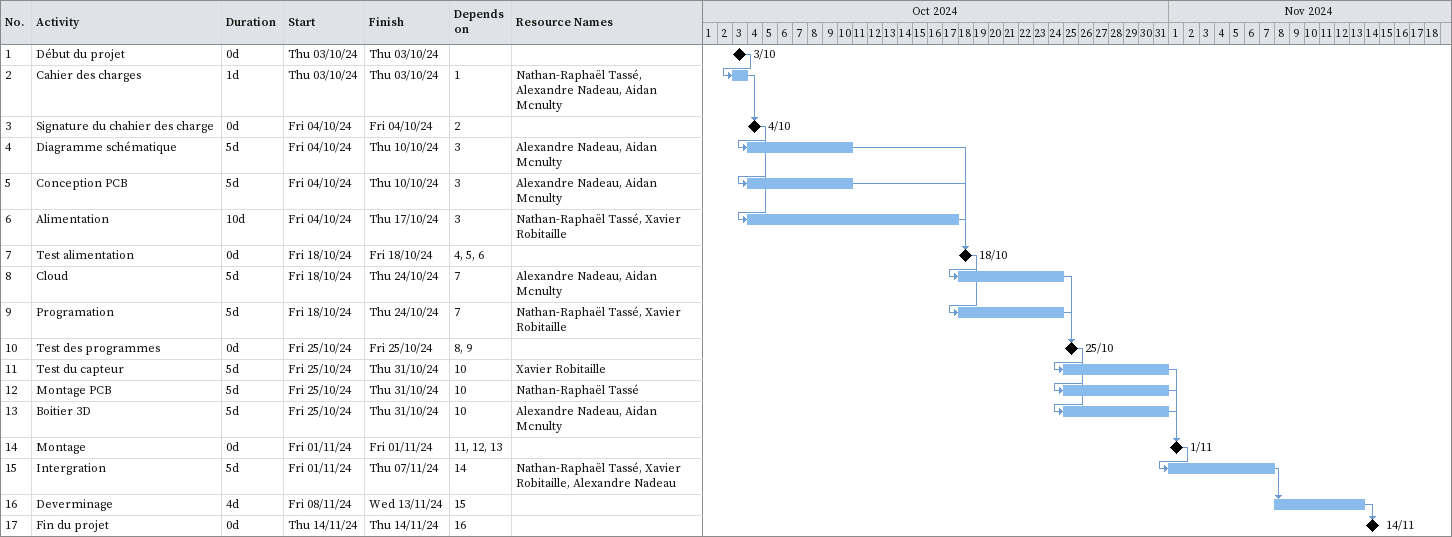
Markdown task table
| ID | Task | Duration | Start | Finish | Predecessors | Resources |
|---|---|---|---|---|---|---|
| 1 | Début du projet | 0d | 2024-10-03 | 2024-10-03 |  |  |
| 2 | Cahier des charges | 1d | 2024-10-03 | 2024-10-03 | 1 | Nathan-Raphaël Tassé, Alexandre Nadeau, Aidan Mcnulty |
| 3 | Signature du chahier des charge | 0d | 2024-10-04 | 2024-10-04 | 2 |  |
| 4 | Diagramme schématique | 5d | 2024-10-04 | 2024-10-10 | 3 | Alexandre Nadeau, Aidan Mcnulty |
| 5 | Conception PCB | 5d | 2024-10-04 | 2024-10-10 | 3 | Alexandre Nadeau, Aidan Mcnulty |
| 6 | Alimentation | 10d | 2024-10-04 | 2024-10-17 | 3 | Nathan-Raphaël Tassé, Xavier Robitaille |
| 7 | Test alimentation | 0d | 2024-10-18 | 2024-10-18 | 4, 5, 6 |  |
| 8 | Cloud | 5d | 2024-10-18 | 2024-10-24 | 7 | Alexandre Nadeau, Aidan Mcnulty |
| 9 | Programation | 5d | 2024-10-18 | 2024-10-24 | 7 | Nathan-Raphaël Tassé, Xavier Robitaille |
| 10 | Test des programmes | 0d | 2024-10-25 | 2024-10-25 | 8, 9 |  |
| 11 | Test du capteur | 5d | 2024-10-25 | 2024-10-31 | 10 | Xavier Robitaille |
| 12 | Montage PCB | 5d | 2024-10-25 | 2024-10-31 | 10 | Nathan-Raphaël Tassé |
| 13 | Boitier 3D | 5d | 2024-10-25 | 2024-10-31 | 10 | Alexandre Nadeau, Aidan Mcnulty |
| 14 | Montage | 0d | 2024-11-01 | 2024-11-01 | 11, 12, 13 |  |
| 15 | Intergration | 5d | 2024-11-01 | 2024-11-07 | 14 | Nathan-Raphaël Tassé, Xavier Robitaille, Alexandre Nadeau |
| 16 | Deverminage | 4d | 2024-11-08 | 2024-11-13 | 15 |  |
| 17 | Fin du projet | 0d | 2024-11-14 | 2024-11-14 | 16 |  |
